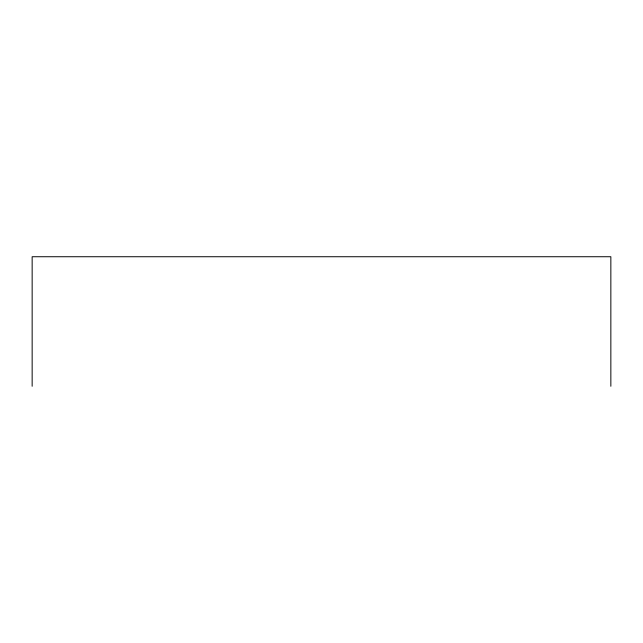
<?xml version="1.0" encoding="UTF-8"?>
<svg xmlns="http://www.w3.org/2000/svg" width="643" height="643" viewBox="0 0 643 643"><rect width="100%" height="100%" fill="white"/><g stroke="black" fill="none" stroke-linecap="round" stroke-linejoin="round"><path stroke-width="0.96" d="M610.85 386.266L610.85 256.734L32.15 256.734L32.15 386.266"/></g></svg>
